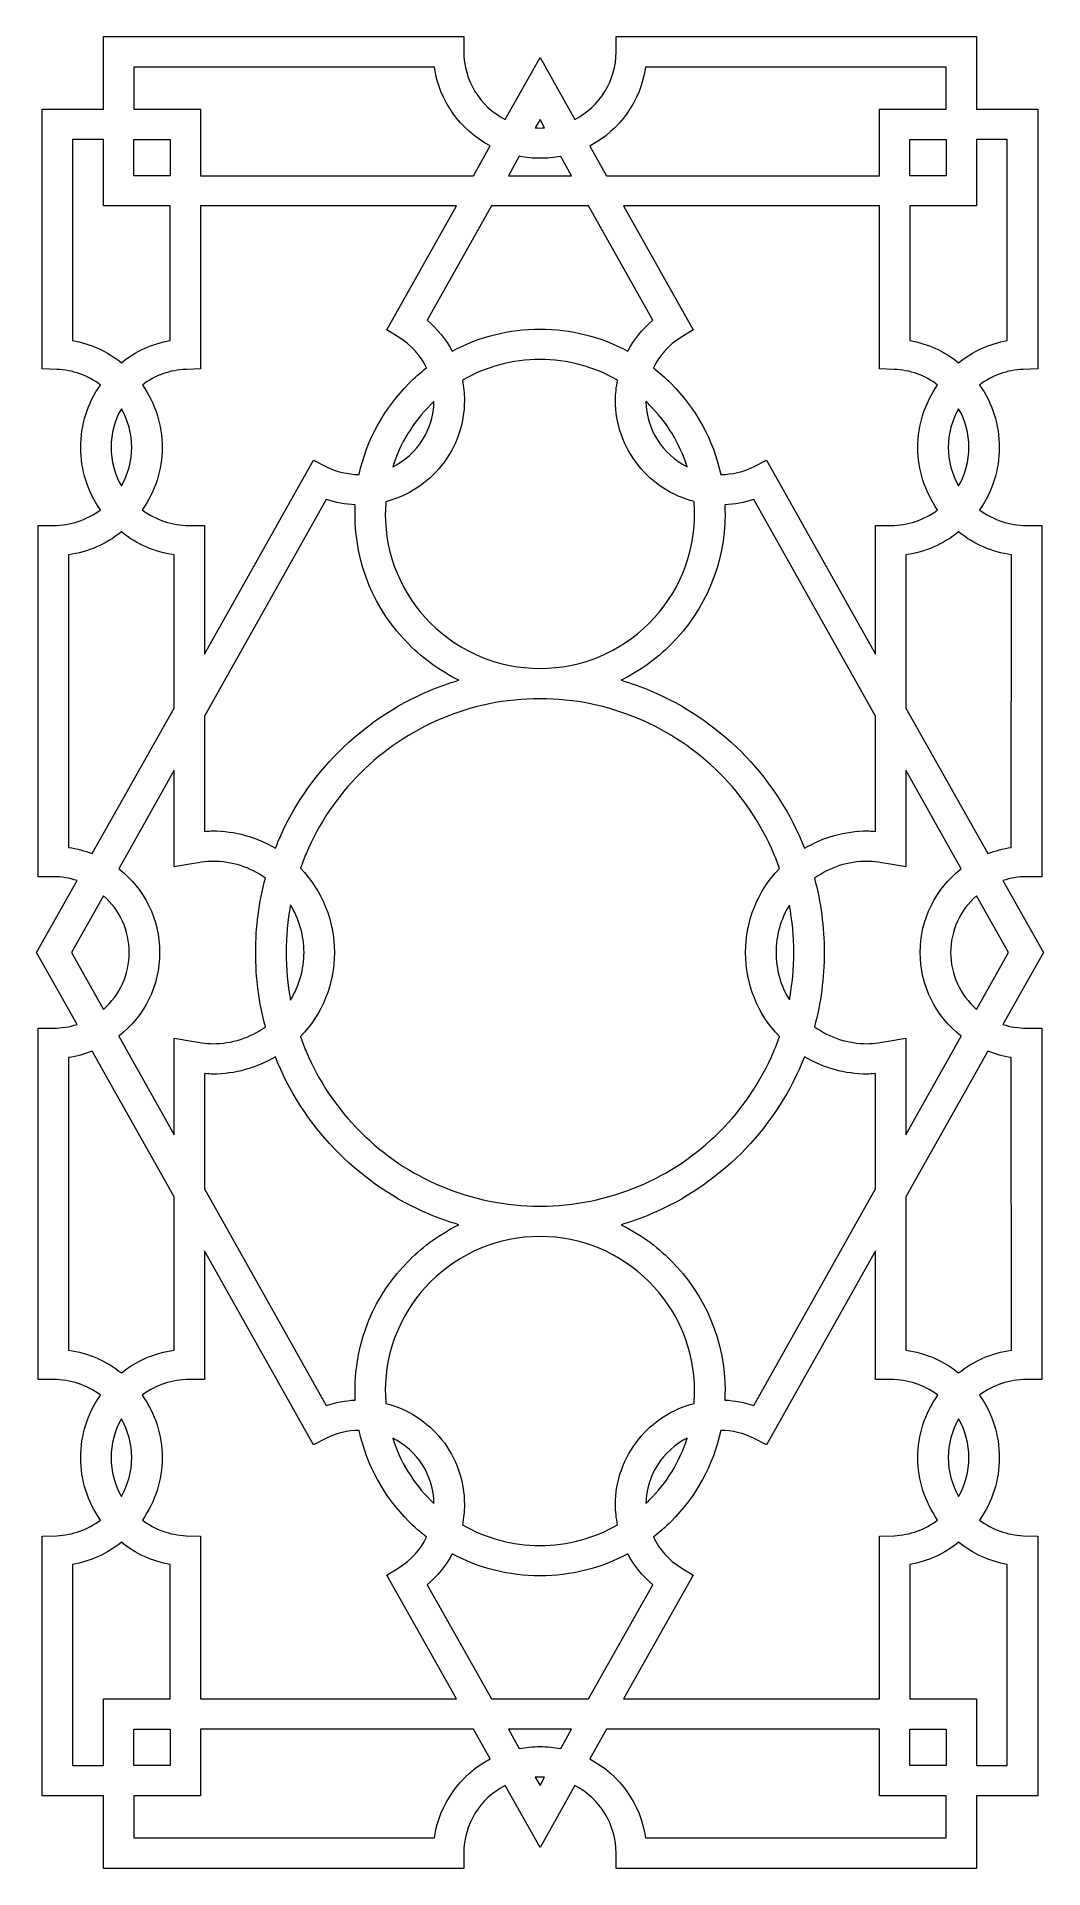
# Model space of a CAD drawing. Header units: inches. Extents: x 1 to 7.4, y -11.7 to 0.
import ezdxf

# ---------------------------------------------------------------- set-up
doc = ezdxf.new("R2010")
doc.units = ezdxf.units.IN
doc.header["$MEASUREMENT"] = 0
doc.layers.add('Layer 1', color=7, linetype='Continuous')

msp = doc.modelspace()

# ---------------------------------------------------------------- linework, layer by layer
at = {"layer": 'Layer 1', "lineweight": 0}
for points in [[(1.856, -0.887), (1.625, -0.887), (1.625, -0.656), (1.856, -0.656), (1.856, -0.887)], [(6.801, -0.887), (6.57, -0.887), (6.57, -0.656), (6.801, -0.656), (6.801, -0.887)], [(1.625, -10.796), (1.856, -10.796), (1.856, -11.027), (1.625, -11.027), (1.625, -10.796)], [(6.57, -10.796), (6.801, -10.796), (6.801, -11.027), (6.57, -11.027), (6.57, -10.796)]]:
    msp.add_lwpolyline(points, dxfattribs=at)
for points, knots in [([(1.263, -5.383), (1.263, -5.383), (1.005, -5.841), (1.005, -5.841), (1.005, -5.841), (1.263, -6.3), (1.263, -6.3), (1.214, -6.316), (1.164, -6.324), (1.112, -6.324), (1.112, -6.324), (1.015, -6.324), (1.015, -6.324), (1.015, -6.324), (1.015, -8.565), (1.015, -8.565), (1.015, -8.565), (1.112, -8.565), (1.112, -8.565), (1.222, -8.565), (1.325, -8.599), (1.412, -8.665), (1.329, -8.782), (1.286, -8.919), (1.286, -9.063), (1.286, -9.207), (1.329, -9.344), (1.412, -9.461), (1.331, -9.522), (1.235, -9.557), (1.133, -9.561), (1.133, -9.561), (1.04, -9.565), (1.04, -9.565), (1.04, -9.565), (1.04, -11.221), (1.04, -11.221), (1.04, -11.221), (1.431, -11.221), (1.431, -11.221), (1.431, -11.221), (1.431, -11.683), (1.431, -11.683), (1.431, -11.683), (3.727, -11.683), (3.727, -11.683), (3.727, -11.683), (3.727, -11.586), (3.727, -11.586), (3.727, -11.405), (3.83, -11.237), (3.99, -11.155), (3.99, -11.155), (4.213, -11.55), (4.213, -11.55), (4.213, -11.55), (4.435, -11.154), (4.435, -11.154), (4.595, -11.237), (4.698, -11.405), (4.698, -11.586), (4.698, -11.586), (4.698, -11.683), (4.698, -11.683), (4.698, -11.683), (6.995, -11.683), (6.995, -11.683), (6.995, -11.683), (6.995, -11.221), (6.995, -11.221), (6.995, -11.221), (7.385, -11.221), (7.385, -11.221), (7.385, -11.221), (7.385, -9.565), (7.385, -9.565), (7.385, -9.565), (7.292, -9.561), (7.292, -9.561), (7.191, -9.557), (7.095, -9.522), (7.014, -9.461), (7.096, -9.344), (7.14, -9.207), (7.14, -9.063), (7.14, -8.919), (7.096, -8.782), (7.014, -8.665), (7.101, -8.599), (7.204, -8.565), (7.313, -8.565), (7.313, -8.565), (7.41, -8.565), (7.41, -8.565), (7.41, -8.565), (7.41, -6.324), (7.41, -6.324), (7.41, -6.324), (7.313, -6.324), (7.313, -6.324), (7.262, -6.324), (7.211, -6.316), (7.163, -6.3), (7.163, -6.3), (7.421, -5.841), (7.421, -5.841), (7.421, -5.841), (7.163, -5.383), (7.163, -5.383), (7.211, -5.367), (7.262, -5.358), (7.313, -5.358), (7.313, -5.358), (7.41, -5.358), (7.41, -5.358), (7.41, -5.358), (7.41, -3.118), (7.41, -3.118), (7.41, -3.118), (7.313, -3.118), (7.313, -3.118), (7.204, -3.118), (7.101, -3.083), (7.014, -3.018), (7.096, -2.901), (7.14, -2.763), (7.14, -2.62), (7.14, -2.476), (7.096, -2.338), (7.014, -2.222), (7.095, -2.16), (7.191, -2.126), (7.292, -2.122), (7.292, -2.122), (7.385, -2.118), (7.385, -2.118), (7.385, -2.118), (7.385, -0.462), (7.385, -0.462), (7.385, -0.462), (6.995, -0.462), (6.995, -0.462), (6.995, -0.462), (6.995, 0), (6.995, 0), (6.995, 0), (4.698, 0), (4.698, 0), (4.698, 0), (4.698, -0.097), (4.698, -0.097), (4.698, -0.278), (4.595, -0.445), (4.435, -0.528), (4.435, -0.528), (4.213, -0.133), (4.213, -0.133), (4.213, -0.133), (3.99, -0.528), (3.99, -0.528), (3.83, -0.445), (3.727, -0.277), (3.727, -0.097), (3.727, -0.097), (3.727, 0), (3.727, 0), (3.727, 0), (1.431, 0), (1.431, 0), (1.431, 0), (1.431, -0.462), (1.431, -0.462), (1.431, -0.462), (1.04, -0.462), (1.04, -0.462), (1.04, -0.462), (1.04, -2.118), (1.04, -2.118), (1.04, -2.118), (1.133, -2.122), (1.133, -2.122), (1.235, -2.126), (1.331, -2.16), (1.412, -2.222), (1.329, -2.338), (1.286, -2.476), (1.286, -2.62), (1.286, -2.763), (1.329, -2.901), (1.412, -3.018), (1.325, -3.083), (1.222, -3.118), (1.112, -3.118), (1.112, -3.118), (1.015, -3.118), (1.015, -3.118), (1.015, -3.118), (1.015, -5.358), (1.015, -5.358), (1.015, -5.358), (1.112, -5.358), (1.112, -5.358), (1.164, -5.358), (1.214, -5.367), (1.263, -5.383)], [0, 0, 0, 0, 1, 1, 1, 2, 2, 2, 3, 3, 3, 4, 4, 4, 5, 5, 5, 6, 6, 6, 7, 7, 7, 8, 8, 8, 9, 9, 9, 10, 10, 10, 11, 11, 11, 12, 12, 12, 13, 13, 13, 14, 14, 14, 15, 15, 15, 16, 16, 16, 17, 17, 17, 18, 18, 18, 19, 19, 19, 20, 20, 20, 21, 21, 21, 22, 22, 22, 23, 23, 23, 24, 24, 24, 25, 25, 25, 26, 26, 26, 27, 27, 27, 28, 28, 28, 29, 29, 29, 30, 30, 30, 31, 31, 31, 32, 32, 32, 33, 33, 33, 34, 34, 34, 35, 35, 35, 36, 36, 36, 37, 37, 37, 38, 38, 38, 39, 39, 39, 40, 40, 40, 41, 41, 41, 42, 42, 42, 43, 43, 43, 44, 44, 44, 45, 45, 45, 46, 46, 46, 47, 47, 47, 48, 48, 48, 49, 49, 49, 50, 50, 50, 51, 51, 51, 52, 52, 52, 53, 53, 53, 54, 54, 54, 55, 55, 55, 56, 56, 56, 57, 57, 57, 58, 58, 58, 59, 59, 59, 60, 60, 60, 61, 61, 61, 62, 62, 62, 63, 63, 63, 64, 64, 64, 65, 65, 65, 66, 66, 66, 67, 67, 67, 68, 68, 68, 68]), ([(1.625, -0.194), (1.625, -0.194), (3.54, -0.194), (3.54, -0.194), (3.571, -0.409), (3.703, -0.595), (3.895, -0.697), (3.895, -0.697), (3.789, -0.887), (3.789, -0.887), (3.789, -0.887), (2.05, -0.887), (2.05, -0.887), (2.05, -0.887), (2.05, -0.462), (2.05, -0.462), (2.05, -0.462), (1.625, -0.462), (1.625, -0.462), (1.625, -0.462), (1.625, -0.194), (1.625, -0.194)], [0, 0, 0, 0, 1, 1, 1, 2, 2, 2, 3, 3, 3, 4, 4, 4, 5, 5, 5, 6, 6, 6, 7, 7, 7, 7]), ([(4.885, -0.194), (4.885, -0.194), (6.801, -0.194), (6.801, -0.194), (6.801, -0.194), (6.801, -0.462), (6.801, -0.462), (6.801, -0.462), (6.376, -0.462), (6.376, -0.462), (6.376, -0.462), (6.376, -0.887), (6.376, -0.887), (6.376, -0.887), (4.636, -0.887), (4.636, -0.887), (4.636, -0.887), (4.53, -0.698), (4.53, -0.698), (4.723, -0.595), (4.855, -0.409), (4.885, -0.194)], [0, 0, 0, 0, 1, 1, 1, 2, 2, 2, 3, 3, 3, 4, 4, 4, 5, 5, 5, 6, 6, 6, 7, 7, 7, 7]), ([(4.213, -0.528), (4.213, -0.528), (4.242, -0.582), (4.242, -0.582), (4.223, -0.583), (4.203, -0.583), (4.183, -0.582), (4.183, -0.582), (4.213, -0.528), (4.213, -0.528)], [0, 0, 0, 0, 1, 1, 1, 2, 2, 2, 3, 3, 3, 3]), ([(1.856, -1.08), (1.856, -1.08), (1.856, -1.938), (1.856, -1.938), (1.742, -1.958), (1.635, -2.007), (1.545, -2.08), (1.455, -2.007), (1.348, -1.958), (1.234, -1.938), (1.234, -1.938), (1.234, -0.656), (1.234, -0.656), (1.234, -0.656), (1.431, -0.656), (1.431, -0.656), (1.431, -0.656), (1.431, -1.08), (1.431, -1.08), (1.431, -1.08), (1.856, -1.08), (1.856, -1.08)], [0, 0, 0, 0, 1, 1, 1, 2, 2, 2, 3, 3, 3, 4, 4, 4, 5, 5, 5, 6, 6, 6, 7, 7, 7, 7]), ([(6.995, -0.656), (6.995, -0.656), (7.191, -0.656), (7.191, -0.656), (7.191, -0.656), (7.191, -1.938), (7.191, -1.938), (7.078, -1.958), (6.971, -2.007), (6.881, -2.08), (6.791, -2.007), (6.683, -1.958), (6.57, -1.938), (6.57, -1.938), (6.57, -1.08), (6.57, -1.08), (6.57, -1.08), (6.995, -1.08), (6.995, -1.08), (6.995, -1.08), (6.995, -0.656), (6.995, -0.656)], [0, 0, 0, 0, 1, 1, 1, 2, 2, 2, 3, 3, 3, 4, 4, 4, 5, 5, 5, 6, 6, 6, 7, 7, 7, 7]), ([(4.213, -0.776), (4.213, -0.776), (4.213, -0.776), (4.213, -0.776), (4.258, -0.776), (4.302, -0.772), (4.345, -0.764), (4.345, -0.764), (4.414, -0.887), (4.414, -0.887), (4.414, -0.887), (4.012, -0.887), (4.012, -0.887), (4.012, -0.887), (4.081, -0.763), (4.081, -0.763), (4.124, -0.772), (4.168, -0.776), (4.213, -0.776)], [0, 0, 0, 0, 1, 1, 1, 2, 2, 2, 3, 3, 3, 4, 4, 4, 5, 5, 5, 6, 6, 6, 6]), ([(3.316, -1.919), (3.391, -1.966), (3.451, -2.033), (3.49, -2.112), (3.451, -2.143), (3.413, -2.176), (3.379, -2.211), (3.218, -2.372), (3.108, -2.573), (3.06, -2.793), (2.987, -2.792), (2.917, -2.775), (2.852, -2.743), (2.852, -2.743), (2.77, -2.701), (2.77, -2.701), (2.77, -2.701), (2.075, -3.938), (2.075, -3.938), (2.075, -3.938), (2.075, -3.118), (2.075, -3.118), (2.075, -3.118), (1.978, -3.118), (1.978, -3.118), (1.868, -3.118), (1.765, -3.083), (1.678, -3.018), (1.761, -2.901), (1.805, -2.763), (1.805, -2.62), (1.805, -2.476), (1.761, -2.338), (1.679, -2.222), (1.759, -2.16), (1.855, -2.126), (1.957, -2.122), (1.957, -2.122), (2.05, -2.118), (2.05, -2.118), (2.05, -2.118), (2.05, -1.08), (2.05, -1.08), (2.05, -1.08), (3.68, -1.08), (3.68, -1.08), (3.68, -1.08), (3.237, -1.869), (3.237, -1.869), (3.237, -1.869), (3.316, -1.919), (3.316, -1.919)], [0, 0, 0, 0, 1, 1, 1, 2, 2, 2, 3, 3, 3, 4, 4, 4, 5, 5, 5, 6, 6, 6, 7, 7, 7, 8, 8, 8, 9, 9, 9, 10, 10, 10, 11, 11, 11, 12, 12, 12, 13, 13, 13, 14, 14, 14, 15, 15, 15, 16, 16, 16, 17, 17, 17, 17]), ([(4.932, -1.809), (4.866, -1.864), (4.812, -1.93), (4.772, -2.006), (4.602, -1.914), (4.409, -1.865), (4.213, -1.865), (4.017, -1.865), (3.824, -1.914), (3.653, -2.006), (3.613, -1.93), (3.56, -1.864), (3.494, -1.809), (3.494, -1.809), (3.903, -1.08), (3.903, -1.08), (3.903, -1.08), (4.523, -1.08), (4.523, -1.08), (4.523, -1.08), (4.932, -1.809), (4.932, -1.809)], [0, 0, 0, 0, 1, 1, 1, 2, 2, 2, 3, 3, 3, 4, 4, 4, 5, 5, 5, 6, 6, 6, 7, 7, 7, 7]), ([(6.469, -2.122), (6.571, -2.126), (6.667, -2.16), (6.747, -2.222), (6.665, -2.338), (6.621, -2.476), (6.621, -2.62), (6.621, -2.763), (6.665, -2.901), (6.747, -3.018), (6.661, -3.083), (6.557, -3.118), (6.448, -3.118), (6.448, -3.118), (6.351, -3.118), (6.351, -3.118), (6.351, -3.118), (6.351, -3.938), (6.351, -3.938), (6.351, -3.938), (5.656, -2.701), (5.656, -2.701), (5.656, -2.701), (5.574, -2.743), (5.574, -2.743), (5.508, -2.776), (5.438, -2.792), (5.365, -2.793), (5.317, -2.573), (5.208, -2.372), (5.046, -2.211), (5.012, -2.176), (4.974, -2.143), (4.936, -2.113), (4.974, -2.033), (5.034, -1.966), (5.11, -1.919), (5.11, -1.919), (5.189, -1.869), (5.189, -1.869), (5.189, -1.869), (4.745, -1.08), (4.745, -1.08), (4.745, -1.08), (6.376, -1.08), (6.376, -1.08), (6.376, -1.08), (6.376, -2.118), (6.376, -2.118), (6.376, -2.118), (6.469, -2.122), (6.469, -2.122)], [0, 0, 0, 0, 1, 1, 1, 2, 2, 2, 3, 3, 3, 4, 4, 4, 5, 5, 5, 6, 6, 6, 7, 7, 7, 8, 8, 8, 9, 9, 9, 10, 10, 10, 11, 11, 11, 12, 12, 12, 13, 13, 13, 14, 14, 14, 15, 15, 15, 16, 16, 16, 17, 17, 17, 17]), ([(3.231, -2.966), (3.37, -2.93), (3.496, -2.848), (3.586, -2.735), (3.681, -2.616), (3.731, -2.472), (3.731, -2.32), (3.731, -2.277), (3.727, -2.233), (3.719, -2.191), (3.868, -2.105), (4.038, -2.059), (4.213, -2.059), (4.387, -2.059), (4.558, -2.105), (4.707, -2.192), (4.699, -2.233), (4.694, -2.277), (4.694, -2.32), (4.694, -2.472), (4.745, -2.616), (4.84, -2.735), (4.93, -2.848), (5.056, -2.93), (5.195, -2.965), (5.197, -2.992), (5.198, -3.018), (5.198, -3.044), (5.198, -3.308), (5.095, -3.555), (4.909, -3.741), (4.723, -3.927), (4.476, -4.029), (4.213, -4.029), (3.949, -4.029), (3.702, -3.927), (3.516, -3.741), (3.33, -3.555), (3.227, -3.308), (3.227, -3.044), (3.227, -3.018), (3.229, -2.992), (3.231, -2.966)], [0, 0, 0, 0, 1, 1, 1, 2, 2, 2, 3, 3, 3, 4, 4, 4, 5, 5, 5, 6, 6, 6, 7, 7, 7, 8, 8, 8, 9, 9, 9, 10, 10, 10, 11, 11, 11, 12, 12, 12, 13, 13, 13, 14, 14, 14, 14]), ([(3.516, -2.348), (3.523, -2.341), (3.53, -2.334), (3.537, -2.327), (3.535, -2.505), (3.433, -2.665), (3.274, -2.744), (3.321, -2.595), (3.405, -2.459), (3.516, -2.348)], [0, 0, 0, 0, 1, 1, 1, 2, 2, 2, 3, 3, 3, 3]), ([(4.909, -2.348), (5.021, -2.459), (5.104, -2.595), (5.151, -2.743), (4.993, -2.665), (4.891, -2.505), (4.888, -2.327), (4.896, -2.334), (4.903, -2.341), (4.909, -2.348)], [0, 0, 0, 0, 1, 1, 1, 2, 2, 2, 3, 3, 3, 3]), ([(1.48, -2.62), (1.48, -2.533), (1.502, -2.447), (1.545, -2.373), (1.588, -2.447), (1.611, -2.533), (1.611, -2.62), (1.611, -2.707), (1.588, -2.791), (1.545, -2.866), (1.502, -2.791), (1.48, -2.707), (1.48, -2.62)], [0, 0, 0, 0, 1, 1, 1, 2, 2, 2, 3, 3, 3, 4, 4, 4, 4]), ([(6.946, -2.62), (6.946, -2.707), (6.924, -2.791), (6.881, -2.866), (6.838, -2.791), (6.815, -2.707), (6.815, -2.62), (6.815, -2.533), (6.838, -2.447), (6.881, -2.373), (6.924, -2.447), (6.946, -2.533), (6.946, -2.62)], [0, 0, 0, 0, 1, 1, 1, 2, 2, 2, 3, 3, 3, 4, 4, 4, 4]), ([(2.851, -2.952), (2.91, -2.972), (2.972, -2.984), (3.035, -2.986), (3.034, -3.005), (3.034, -3.025), (3.034, -3.044), (3.034, -3.359), (3.156, -3.655), (3.379, -3.878), (3.472, -3.971), (3.579, -4.048), (3.695, -4.105), (3.632, -4.123), (3.569, -4.146), (3.507, -4.172), (3.292, -4.263), (3.098, -4.394), (2.932, -4.56), (2.765, -4.727), (2.634, -4.92), (2.543, -5.136), (2.538, -5.15), (2.532, -5.164), (2.527, -5.177), (2.406, -5.104), (2.269, -5.066), (2.128, -5.066), (2.113, -5.066), (2.096, -5.067), (2.075, -5.069), (2.075, -5.069), (2.075, -4.334), (2.075, -4.334), (2.075, -4.334), (2.851, -2.952), (2.851, -2.952)], [0, 0, 0, 0, 1, 1, 1, 2, 2, 2, 3, 3, 3, 4, 4, 4, 5, 5, 5, 6, 6, 6, 7, 7, 7, 8, 8, 8, 9, 9, 9, 10, 10, 10, 11, 11, 11, 12, 12, 12, 12]), ([(5.575, -2.952), (5.575, -2.952), (6.351, -4.334), (6.351, -4.334), (6.351, -4.334), (6.351, -5.069), (6.351, -5.069), (6.33, -5.067), (6.312, -5.066), (6.298, -5.066), (6.157, -5.066), (6.019, -5.105), (5.899, -5.177), (5.894, -5.164), (5.888, -5.15), (5.882, -5.136), (5.791, -4.92), (5.66, -4.727), (5.494, -4.56), (5.327, -4.394), (5.134, -4.263), (4.918, -4.172), (4.857, -4.146), (4.793, -4.123), (4.73, -4.105), (4.847, -4.048), (4.953, -3.971), (5.046, -3.878), (5.269, -3.655), (5.392, -3.359), (5.392, -3.044), (5.392, -3.025), (5.391, -3.005), (5.39, -2.986), (5.454, -2.984), (5.516, -2.972), (5.575, -2.952)], [0, 0, 0, 0, 1, 1, 1, 2, 2, 2, 3, 3, 3, 4, 4, 4, 5, 5, 5, 6, 6, 6, 7, 7, 7, 8, 8, 8, 9, 9, 9, 10, 10, 10, 11, 11, 11, 12, 12, 12, 12]), ([(1.209, -5.171), (1.209, -5.171), (1.209, -3.305), (1.209, -3.305), (1.332, -3.288), (1.448, -3.237), (1.545, -3.159), (1.642, -3.237), (1.758, -3.288), (1.881, -3.305), (1.881, -3.305), (1.881, -4.283), (1.881, -4.283), (1.881, -4.283), (1.359, -5.211), (1.359, -5.211), (1.311, -5.192), (1.261, -5.179), (1.209, -5.171)], [0, 0, 0, 0, 1, 1, 1, 2, 2, 2, 3, 3, 3, 4, 4, 4, 5, 5, 5, 6, 6, 6, 6]), ([(7.217, -3.305), (7.217, -3.305), (7.216, -5.171), (7.216, -5.171), (7.165, -5.179), (7.115, -5.192), (7.067, -5.211), (7.067, -5.211), (6.545, -4.283), (6.545, -4.283), (6.545, -4.283), (6.545, -3.305), (6.545, -3.305), (6.668, -3.288), (6.783, -3.237), (6.881, -3.159), (6.978, -3.237), (7.094, -3.288), (7.217, -3.305)], [0, 0, 0, 0, 1, 1, 1, 2, 2, 2, 3, 3, 3, 4, 4, 4, 5, 5, 5, 6, 6, 6, 6]), ([(5.357, -4.697), (5.505, -4.846), (5.622, -5.019), (5.703, -5.212), (5.717, -5.243), (5.729, -5.274), (5.739, -5.305), (5.6, -5.45), (5.523, -5.64), (5.523, -5.841), (5.523, -6.043), (5.6, -6.233), (5.739, -6.378), (5.729, -6.409), (5.717, -6.44), (5.703, -6.471), (5.622, -6.664), (5.505, -6.837), (5.357, -6.985), (5.208, -7.134), (5.035, -7.251), (4.842, -7.332), (4.643, -7.416), (4.431, -7.459), (4.213, -7.459), (3.994, -7.459), (3.782, -7.416), (3.583, -7.332), (3.39, -7.251), (3.217, -7.134), (3.069, -6.985), (2.92, -6.837), (2.803, -6.664), (2.722, -6.471), (2.709, -6.44), (2.697, -6.409), (2.686, -6.378), (2.826, -6.233), (2.903, -6.043), (2.903, -5.841), (2.903, -5.64), (2.826, -5.449), (2.686, -5.304), (2.697, -5.273), (2.709, -5.242), (2.722, -5.212), (2.803, -5.019), (2.92, -4.846), (3.069, -4.697), (3.217, -4.549), (3.39, -4.432), (3.583, -4.351), (3.782, -4.266), (3.994, -4.223), (4.213, -4.223), (4.431, -4.223), (4.643, -4.266), (4.842, -4.351), (5.035, -4.432), (5.208, -4.549), (5.357, -4.697)], [0, 0, 0, 0, 1, 1, 1, 2, 2, 2, 3, 3, 3, 4, 4, 4, 5, 5, 5, 6, 6, 6, 7, 7, 7, 8, 8, 8, 9, 9, 9, 10, 10, 10, 11, 11, 11, 12, 12, 12, 13, 13, 13, 14, 14, 14, 15, 15, 15, 16, 16, 16, 17, 17, 17, 18, 18, 18, 19, 19, 19, 20, 20, 20, 20]), ([(1.994, -5.275), (2.017, -5.271), (2.092, -5.26), (2.128, -5.26), (2.249, -5.26), (2.365, -5.297), (2.463, -5.367), (2.422, -5.521), (2.401, -5.68), (2.401, -5.841), (2.401, -6.003), (2.422, -6.162), (2.463, -6.315), (2.365, -6.386), (2.249, -6.423), (2.128, -6.423), (2.092, -6.423), (2.017, -6.411), (1.994, -6.407), (1.994, -6.407), (1.881, -6.388), (1.881, -6.388), (1.881, -6.388), (1.881, -7.004), (1.881, -7.004), (1.881, -7.004), (1.528, -6.375), (1.528, -6.375), (1.694, -6.246), (1.789, -6.052), (1.789, -5.841), (1.789, -5.631), (1.694, -5.437), (1.528, -5.307), (1.528, -5.307), (1.881, -4.679), (1.881, -4.679), (1.881, -4.679), (1.881, -5.294), (1.881, -5.294), (1.881, -5.294), (1.994, -5.275), (1.994, -5.275)], [0, 0, 0, 0, 1, 1, 1, 2, 2, 2, 3, 3, 3, 4, 4, 4, 5, 5, 5, 6, 6, 6, 7, 7, 7, 8, 8, 8, 9, 9, 9, 10, 10, 10, 11, 11, 11, 12, 12, 12, 13, 13, 13, 14, 14, 14, 14]), ([(6.432, -6.407), (6.408, -6.411), (6.334, -6.423), (6.298, -6.423), (6.177, -6.423), (6.061, -6.385), (5.962, -6.315), (6.003, -6.162), (6.024, -6.003), (6.024, -5.841), (6.024, -5.68), (6.003, -5.521), (5.962, -5.368), (6.06, -5.297), (6.177, -5.26), (6.298, -5.26), (6.334, -5.26), (6.408, -5.271), (6.432, -5.275), (6.432, -5.275), (6.545, -5.294), (6.545, -5.294), (6.545, -5.294), (6.545, -4.679), (6.545, -4.679), (6.545, -4.679), (6.898, -5.307), (6.898, -5.307), (6.732, -5.437), (6.636, -5.631), (6.636, -5.841), (6.636, -6.052), (6.732, -6.246), (6.898, -6.375), (6.898, -6.375), (6.545, -7.004), (6.545, -7.004), (6.545, -7.004), (6.545, -6.388), (6.545, -6.388), (6.545, -6.388), (6.432, -6.407), (6.432, -6.407)], [0, 0, 0, 0, 1, 1, 1, 2, 2, 2, 3, 3, 3, 4, 4, 4, 5, 5, 5, 6, 6, 6, 7, 7, 7, 8, 8, 8, 9, 9, 9, 10, 10, 10, 11, 11, 11, 12, 12, 12, 13, 13, 13, 14, 14, 14, 14]), ([(1.228, -5.841), (1.228, -5.841), (1.431, -5.479), (1.431, -5.479), (1.536, -5.571), (1.595, -5.702), (1.595, -5.841), (1.595, -5.981), (1.536, -6.112), (1.431, -6.204), (1.431, -6.204), (1.228, -5.841), (1.228, -5.841)], [0, 0, 0, 0, 1, 1, 1, 2, 2, 2, 3, 3, 3, 4, 4, 4, 4]), ([(7.198, -5.841), (7.198, -5.841), (6.995, -6.204), (6.995, -6.204), (6.89, -6.112), (6.83, -5.981), (6.83, -5.841), (6.83, -5.702), (6.89, -5.571), (6.995, -5.479), (6.995, -5.479), (7.198, -5.841), (7.198, -5.841)], [0, 0, 0, 0, 1, 1, 1, 2, 2, 2, 3, 3, 3, 4, 4, 4, 4]), ([(2.595, -5.841), (2.595, -5.739), (2.604, -5.637), (2.623, -5.538), (2.679, -5.629), (2.709, -5.733), (2.709, -5.841), (2.709, -5.949), (2.679, -6.054), (2.623, -6.145), (2.604, -6.046), (2.595, -5.944), (2.595, -5.841)], [0, 0, 0, 0, 1, 1, 1, 2, 2, 2, 3, 3, 3, 4, 4, 4, 4]), ([(5.802, -6.144), (5.746, -6.053), (5.717, -5.949), (5.717, -5.841), (5.717, -5.734), (5.746, -5.63), (5.802, -5.539), (5.821, -5.638), (5.831, -5.739), (5.831, -5.841), (5.831, -5.943), (5.821, -6.045), (5.802, -6.144)], [0, 0, 0, 0, 1, 1, 1, 2, 2, 2, 3, 3, 3, 4, 4, 4, 4]), ([(1.209, -8.378), (1.209, -8.378), (1.209, -6.511), (1.209, -6.511), (1.261, -6.504), (1.311, -6.49), (1.359, -6.471), (1.359, -6.471), (1.881, -7.4), (1.881, -7.4), (1.881, -7.4), (1.881, -8.378), (1.881, -8.378), (1.758, -8.395), (1.642, -8.445), (1.545, -8.523), (1.448, -8.445), (1.332, -8.395), (1.209, -8.378)], [0, 0, 0, 0, 1, 1, 1, 2, 2, 2, 3, 3, 3, 4, 4, 4, 5, 5, 5, 6, 6, 6, 6]), ([(2.851, -8.73), (2.851, -8.73), (2.075, -7.349), (2.075, -7.349), (2.075, -7.349), (2.075, -6.614), (2.075, -6.614), (2.096, -6.616), (2.113, -6.617), (2.128, -6.617), (2.269, -6.617), (2.406, -6.578), (2.527, -6.506), (2.532, -6.519), (2.537, -6.532), (2.543, -6.547), (2.634, -6.762), (2.765, -6.956), (2.932, -7.123), (3.098, -7.289), (3.292, -7.419), (3.507, -7.511), (3.569, -7.537), (3.632, -7.559), (3.695, -7.578), (3.579, -7.635), (3.472, -7.711), (3.379, -7.805), (3.156, -8.027), (3.034, -8.323), (3.034, -8.638), (3.034, -8.658), (3.034, -8.677), (3.035, -8.696), (2.972, -8.699), (2.91, -8.711), (2.851, -8.73)], [0, 0, 0, 0, 1, 1, 1, 2, 2, 2, 3, 3, 3, 4, 4, 4, 5, 5, 5, 6, 6, 6, 7, 7, 7, 8, 8, 8, 9, 9, 9, 10, 10, 10, 11, 11, 11, 12, 12, 12, 12]), ([(5.575, -8.73), (5.516, -8.711), (5.454, -8.699), (5.39, -8.696), (5.391, -8.677), (5.392, -8.658), (5.392, -8.638), (5.392, -8.323), (5.269, -8.027), (5.046, -7.805), (4.953, -7.711), (4.847, -7.635), (4.73, -7.578), (4.794, -7.559), (4.857, -7.537), (4.918, -7.511), (5.134, -7.419), (5.327, -7.289), (5.494, -7.123), (5.66, -6.956), (5.791, -6.762), (5.882, -6.547), (5.888, -6.532), (5.894, -6.519), (5.899, -6.506), (6.019, -6.578), (6.157, -6.617), (6.298, -6.617), (6.312, -6.617), (6.33, -6.616), (6.351, -6.614), (6.351, -6.614), (6.351, -7.349), (6.351, -7.349), (6.351, -7.349), (5.575, -8.73), (5.575, -8.73)], [0, 0, 0, 0, 1, 1, 1, 2, 2, 2, 3, 3, 3, 4, 4, 4, 5, 5, 5, 6, 6, 6, 7, 7, 7, 8, 8, 8, 9, 9, 9, 10, 10, 10, 11, 11, 11, 12, 12, 12, 12]), ([(7.216, -6.511), (7.216, -6.511), (7.217, -8.378), (7.217, -8.378), (7.094, -8.395), (6.978, -8.445), (6.881, -8.523), (6.784, -8.445), (6.668, -8.395), (6.545, -8.378), (6.545, -8.378), (6.545, -7.4), (6.545, -7.4), (6.545, -7.4), (7.067, -6.471), (7.067, -6.471), (7.115, -6.49), (7.165, -6.504), (7.216, -6.511)], [0, 0, 0, 0, 1, 1, 1, 2, 2, 2, 3, 3, 3, 4, 4, 4, 5, 5, 5, 6, 6, 6, 6]), ([(5.195, -8.717), (5.056, -8.753), (4.93, -8.835), (4.84, -8.948), (4.745, -9.067), (4.694, -9.21), (4.694, -9.363), (4.694, -9.406), (4.699, -9.449), (4.707, -9.491), (4.558, -9.578), (4.387, -9.624), (4.213, -9.624), (4.038, -9.624), (3.868, -9.578), (3.719, -9.491), (3.727, -9.449), (3.731, -9.406), (3.731, -9.363), (3.731, -9.21), (3.681, -9.067), (3.586, -8.947), (3.496, -8.834), (3.37, -8.753), (3.231, -8.717), (3.229, -8.691), (3.227, -8.664), (3.227, -8.638), (3.227, -8.375), (3.33, -8.128), (3.516, -7.942), (3.702, -7.756), (3.949, -7.653), (4.213, -7.653), (4.476, -7.653), (4.723, -7.756), (4.909, -7.942), (5.095, -8.128), (5.198, -8.375), (5.198, -8.638), (5.198, -8.664), (5.197, -8.691), (5.195, -8.717)], [0, 0, 0, 0, 1, 1, 1, 2, 2, 2, 3, 3, 3, 4, 4, 4, 5, 5, 5, 6, 6, 6, 7, 7, 7, 8, 8, 8, 9, 9, 9, 10, 10, 10, 11, 11, 11, 12, 12, 12, 13, 13, 13, 14, 14, 14, 14]), ([(1.957, -9.561), (1.855, -9.557), (1.759, -9.522), (1.679, -9.461), (1.761, -9.344), (1.805, -9.207), (1.805, -9.063), (1.805, -8.919), (1.761, -8.782), (1.678, -8.665), (1.765, -8.599), (1.868, -8.565), (1.978, -8.565), (1.978, -8.565), (2.075, -8.565), (2.075, -8.565), (2.075, -8.565), (2.075, -7.745), (2.075, -7.745), (2.075, -7.745), (2.77, -8.981), (2.77, -8.981), (2.77, -8.981), (2.852, -8.94), (2.852, -8.94), (2.917, -8.907), (2.987, -8.89), (3.06, -8.89), (3.108, -9.11), (3.218, -9.311), (3.379, -9.472), (3.413, -9.507), (3.451, -9.54), (3.49, -9.57), (3.451, -9.65), (3.391, -9.716), (3.316, -9.764), (3.316, -9.764), (3.237, -9.813), (3.237, -9.813), (3.237, -9.813), (3.68, -10.602), (3.68, -10.602), (3.68, -10.602), (2.05, -10.602), (2.05, -10.602), (2.05, -10.602), (2.05, -9.565), (2.05, -9.565), (2.05, -9.565), (1.957, -9.561), (1.957, -9.561)], [0, 0, 0, 0, 1, 1, 1, 2, 2, 2, 3, 3, 3, 4, 4, 4, 5, 5, 5, 6, 6, 6, 7, 7, 7, 8, 8, 8, 9, 9, 9, 10, 10, 10, 11, 11, 11, 12, 12, 12, 13, 13, 13, 14, 14, 14, 15, 15, 15, 16, 16, 16, 17, 17, 17, 17]), ([(5.189, -9.813), (5.189, -9.813), (5.11, -9.764), (5.11, -9.764), (5.034, -9.716), (4.974, -9.649), (4.936, -9.57), (4.974, -9.54), (5.012, -9.507), (5.046, -9.472), (5.208, -9.311), (5.317, -9.11), (5.365, -8.89), (5.438, -8.89), (5.508, -8.907), (5.574, -8.94), (5.574, -8.94), (5.656, -8.981), (5.656, -8.981), (5.656, -8.981), (6.351, -7.745), (6.351, -7.745), (6.351, -7.745), (6.351, -8.565), (6.351, -8.565), (6.351, -8.565), (6.448, -8.565), (6.448, -8.565), (6.557, -8.565), (6.661, -8.599), (6.748, -8.665), (6.665, -8.782), (6.621, -8.919), (6.621, -9.063), (6.621, -9.207), (6.665, -9.344), (6.747, -9.461), (6.667, -9.522), (6.571, -9.557), (6.469, -9.561), (6.469, -9.561), (6.376, -9.565), (6.376, -9.565), (6.376, -9.565), (6.376, -10.602), (6.376, -10.602), (6.376, -10.602), (4.745, -10.602), (4.745, -10.602), (4.745, -10.602), (5.189, -9.813), (5.189, -9.813)], [0, 0, 0, 0, 1, 1, 1, 2, 2, 2, 3, 3, 3, 4, 4, 4, 5, 5, 5, 6, 6, 6, 7, 7, 7, 8, 8, 8, 9, 9, 9, 10, 10, 10, 11, 11, 11, 12, 12, 12, 13, 13, 13, 14, 14, 14, 15, 15, 15, 16, 16, 16, 17, 17, 17, 17]), ([(1.48, -9.063), (1.48, -8.976), (1.502, -8.891), (1.545, -8.816), (1.588, -8.891), (1.611, -8.976), (1.611, -9.063), (1.611, -9.15), (1.588, -9.235), (1.545, -9.31), (1.502, -9.235), (1.48, -9.15), (1.48, -9.063)], [0, 0, 0, 0, 1, 1, 1, 2, 2, 2, 3, 3, 3, 4, 4, 4, 4]), ([(6.946, -9.063), (6.946, -9.15), (6.924, -9.235), (6.881, -9.31), (6.838, -9.235), (6.815, -9.15), (6.815, -9.063), (6.815, -8.976), (6.838, -8.891), (6.881, -8.816), (6.924, -8.891), (6.946, -8.976), (6.946, -9.063)], [0, 0, 0, 0, 1, 1, 1, 2, 2, 2, 3, 3, 3, 4, 4, 4, 4]), ([(3.516, -9.335), (3.405, -9.224), (3.321, -9.087), (3.274, -8.939), (3.433, -9.017), (3.535, -9.177), (3.537, -9.356), (3.53, -9.349), (3.523, -9.342), (3.516, -9.335)], [0, 0, 0, 0, 1, 1, 1, 2, 2, 2, 3, 3, 3, 3]), ([(4.909, -9.335), (4.903, -9.342), (4.895, -9.349), (4.888, -9.355), (4.891, -9.178), (4.993, -9.018), (5.151, -8.939), (5.104, -9.087), (5.021, -9.224), (4.909, -9.335)], [0, 0, 0, 0, 1, 1, 1, 2, 2, 2, 3, 3, 3, 3]), ([(1.431, -11.027), (1.431, -11.027), (1.234, -11.027), (1.234, -11.027), (1.234, -11.027), (1.234, -9.744), (1.234, -9.744), (1.348, -9.724), (1.455, -9.676), (1.545, -9.603), (1.635, -9.676), (1.742, -9.724), (1.856, -9.744), (1.856, -9.744), (1.856, -10.602), (1.856, -10.602), (1.856, -10.602), (1.431, -10.602), (1.431, -10.602), (1.431, -10.602), (1.431, -11.027), (1.431, -11.027)], [0, 0, 0, 0, 1, 1, 1, 2, 2, 2, 3, 3, 3, 4, 4, 4, 5, 5, 5, 6, 6, 6, 7, 7, 7, 7]), ([(3.494, -9.874), (3.56, -9.819), (3.613, -9.753), (3.653, -9.677), (3.824, -9.769), (4.017, -9.817), (4.213, -9.817), (4.409, -9.817), (4.602, -9.769), (4.772, -9.677), (4.812, -9.752), (4.866, -9.818), (4.932, -9.874), (4.932, -9.874), (4.523, -10.602), (4.523, -10.602), (4.523, -10.602), (3.903, -10.602), (3.903, -10.602), (3.903, -10.602), (3.494, -9.874), (3.494, -9.874)], [0, 0, 0, 0, 1, 1, 1, 2, 2, 2, 3, 3, 3, 4, 4, 4, 5, 5, 5, 6, 6, 6, 7, 7, 7, 7]), ([(6.57, -10.602), (6.57, -10.602), (6.57, -9.744), (6.57, -9.744), (6.684, -9.724), (6.791, -9.676), (6.881, -9.603), (6.971, -9.676), (7.078, -9.724), (7.191, -9.744), (7.191, -9.744), (7.191, -11.027), (7.191, -11.027), (7.191, -11.027), (6.995, -11.027), (6.995, -11.027), (6.995, -11.027), (6.995, -10.602), (6.995, -10.602), (6.995, -10.602), (6.57, -10.602), (6.57, -10.602)], [0, 0, 0, 0, 1, 1, 1, 2, 2, 2, 3, 3, 3, 4, 4, 4, 5, 5, 5, 6, 6, 6, 7, 7, 7, 7]), ([(3.54, -11.489), (3.54, -11.489), (1.625, -11.489), (1.625, -11.489), (1.625, -11.489), (1.625, -11.221), (1.625, -11.221), (1.625, -11.221), (2.05, -11.221), (2.05, -11.221), (2.05, -11.221), (2.05, -10.796), (2.05, -10.796), (2.05, -10.796), (3.789, -10.796), (3.789, -10.796), (3.789, -10.796), (3.895, -10.985), (3.895, -10.985), (3.703, -11.087), (3.571, -11.274), (3.54, -11.489)], [0, 0, 0, 0, 1, 1, 1, 2, 2, 2, 3, 3, 3, 4, 4, 4, 5, 5, 5, 6, 6, 6, 7, 7, 7, 7]), ([(4.213, -10.906), (4.213, -10.906), (4.213, -10.906), (4.213, -10.906), (4.168, -10.906), (4.124, -10.911), (4.081, -10.919), (4.081, -10.919), (4.012, -10.796), (4.012, -10.796), (4.012, -10.796), (4.414, -10.796), (4.414, -10.796), (4.414, -10.796), (4.345, -10.919), (4.345, -10.919), (4.302, -10.911), (4.258, -10.906), (4.213, -10.906)], [0, 0, 0, 0, 1, 1, 1, 2, 2, 2, 3, 3, 3, 4, 4, 4, 5, 5, 5, 6, 6, 6, 6]), ([(6.801, -11.489), (6.801, -11.489), (4.885, -11.489), (4.885, -11.489), (4.855, -11.274), (4.723, -11.087), (4.53, -10.985), (4.53, -10.985), (4.636, -10.796), (4.636, -10.796), (4.636, -10.796), (6.376, -10.796), (6.376, -10.796), (6.376, -10.796), (6.376, -11.221), (6.376, -11.221), (6.376, -11.221), (6.801, -11.221), (6.801, -11.221), (6.801, -11.221), (6.801, -11.489), (6.801, -11.489)], [0, 0, 0, 0, 1, 1, 1, 2, 2, 2, 3, 3, 3, 4, 4, 4, 5, 5, 5, 6, 6, 6, 7, 7, 7, 7]), ([(4.213, -11.154), (4.213, -11.154), (4.183, -11.101), (4.183, -11.101), (4.202, -11.1), (4.223, -11.1), (4.242, -11.101), (4.242, -11.101), (4.213, -11.154), (4.213, -11.154)], [0, 0, 0, 0, 1, 1, 1, 2, 2, 2, 3, 3, 3, 3])]:
    msp.add_open_spline(points, degree=3, knots=knots, dxfattribs=at)

doc.saveas('drawing.dxf')
